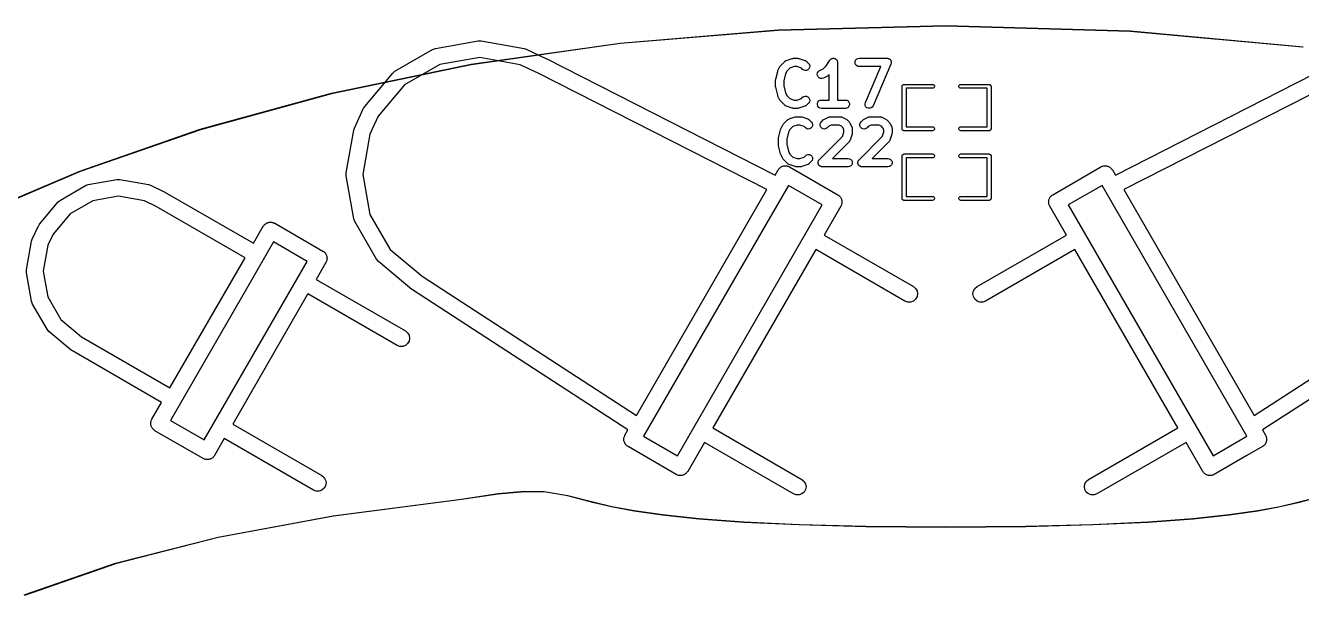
# Model space of a CAD drawing. Extents: x 69.6 to 139.6, y -158 to -61.
# Drawn here: x 88.06 to 110.97, y -71.26 to -61.03 of the extents above; entities that cross this region are included whole.
import ezdxf

# ---------------------------------------------------------------- set-up
doc = ezdxf.new("R2010")
doc.units = 0
doc.header["$MEASUREMENT"] = 0
doc.layers.add('BLACK', color=7, linetype='CONTINUOUS')

msp = doc.modelspace()

# ---------------------------------------------------------------- linework, layer by layer
at = {"layer": 'Black'}
for p, q in [((98.7376, -61.3419), (101.577, -61.1072)), ((101.578, -61.1172), (98.7386, -61.3519)), ((101.577, -61.1072), (104.588, -61.027)), ((101.577, -61.1072), (101.577, -61.1072)), ((101.577, -61.1072), (101.577, -61.1072)), ((104.588, -61.037), (101.578, -61.1172)), ((104.588, -61.027), (104.588, -61.027)), ((104.588, -61.027), (104.588, -61.027)), ((104.588, -61.027), (107.898, -61.1242)), ((107.897, -61.1342), (104.588, -61.037)), ((110.999, -61.4183), (107.897, -61.1342)), ((107.898, -61.1242), (107.898, -61.1243)), ((107.898, -61.1243), (107.898, -61.1243)), ((107.898, -61.1243), (111, -61.4083)), ((95.421, -61.4386), (96.1905, -61.303)), ((96.0647, -61.7228), (98.7373, -61.342)), ((98.7386, -61.3519), (96.0662, -61.7326)), ((96.1905, -61.303), (96.2426, -61.303)), ((96.2426, -61.303), (97.0121, -61.4386)), ((98.7373, -61.342), (98.7375, -61.342)), ((98.7375, -61.342), (98.7376, -61.3419)), ((94.6953, -61.8472), (95.372, -61.4565)), ((95.372, -61.4565), (95.421, -61.4386)), ((96.2165, -61.603), (95.4991, -61.7295)), ((96.9406, -61.7307), (96.2165, -61.603)), ((97.0121, -61.4386), (97.0306, -61.4454)), ((97.0306, -61.4454), (97.0495, -61.4504)), ((97.0495, -61.4504), (97.4049, -61.6162)), ((97.4049, -61.6162), (97.4071, -61.6177)), ((97.4071, -61.6177), (97.4096, -61.6185)), ((97.4096, -61.6185), (101.521, -63.7124)), ((101.723, -61.6538), (101.83, -61.6181)), ((101.83, -61.6181), (101.842, -61.6164)), ((101.842, -61.6164), (101.854, -61.6143)), ((101.854, -61.6143), (101.925, -61.6143)), ((101.925, -61.6143), (101.937, -61.6164)), ((101.937, -61.6164), (101.949, -61.6181)), ((101.949, -61.6181), (102.056, -61.6538)), ((102.517, -61.6353), (102.523, -61.6288)), ((102.523, -61.6288), (102.527, -61.627)), ((102.527, -61.627), (102.53, -61.6243)), ((102.53, -61.6243), (102.539, -61.6213)), ((102.539, -61.6213), (102.547, -61.6173)), ((102.547, -61.6173), (102.551, -61.6168)), ((102.551, -61.6168), (102.555, -61.6154)), ((102.555, -61.6154), (102.564, -61.6154)), ((102.564, -61.6154), (102.573, -61.6144)), ((102.573, -61.6144), (102.577, -61.6154)), ((102.577, -61.6154), (102.581, -61.6154)), ((102.581, -61.6154), (102.589, -61.6185)), ((102.589, -61.6185), (102.598, -61.6206)), ((102.598, -61.6206), (102.601, -61.6229)), ((102.601, -61.6229), (102.605, -61.6243)), ((102.605, -61.6243), (102.612, -61.6301)), ((102.612, -61.6301), (102.62, -61.6351)), ((102.984, -61.6318), (103.006, -61.6188)), ((103.006, -61.6188), (103.032, -61.6143)), ((103.032, -61.6143), (103.532, -61.6143)), ((103.532, -61.6143), (103.541, -61.6158)), ((103.541, -61.6158), (103.549, -61.6163)), ((103.549, -61.6163), (103.553, -61.618)), ((103.553, -61.618), (103.558, -61.6188)), ((103.558, -61.6188), (103.565, -61.6231)), ((103.565, -61.6231), (103.573, -61.6265)), ((103.573, -61.6265), (103.576, -61.6296)), ((103.576, -61.6296), (103.58, -61.6318)), ((107.631, -63.7124), (111.742, -61.6185)), ((93.5537, -62.2411), (96.0644, -61.7228)), ((96.0662, -61.7326), (93.5559, -62.2509)), ((94.6554, -61.8807), (94.6953, -61.8472)), ((95.4991, -61.7295), (94.8682, -62.0938)), ((96.0644, -61.7228), (96.0645, -61.7228)), ((96.0645, -61.7228), (96.0647, -61.7228)), ((97.2758, -61.887), (96.9406, -61.7307)), ((101.531, -61.9925), (101.567, -61.8497)), ((101.567, -61.8497), (101.57, -61.8422)), ((101.57, -61.8422), (101.572, -61.8343)), ((101.572, -61.8343), (101.608, -61.7629)), ((101.608, -61.7629), (101.615, -61.7533)), ((101.615, -61.7533), (101.622, -61.7434)), ((101.622, -61.7434), (101.693, -61.672)), ((101.693, -61.672), (101.697, -61.6695)), ((101.697, -61.6695), (101.7, -61.6663)), ((101.7, -61.6663), (101.708, -61.6621)), ((101.708, -61.6621), (101.715, -61.657)), ((101.737, -61.8409), (101.71, -61.894)), ((101.715, -61.657), (101.719, -61.6559)), ((101.719, -61.6559), (101.723, -61.6538)), ((101.787, -61.7906), (101.737, -61.8409)), ((101.866, -61.7643), (101.787, -61.7906)), ((101.913, -61.7643), (101.866, -61.7643)), ((101.992, -61.7906), (101.913, -61.7643)), ((102.015, -61.8137), (101.992, -61.7906)), ((102.036, -61.8287), (102.015, -61.8137)), ((102.061, -61.8354), (102.036, -61.8287)), ((102.056, -61.6538), (102.06, -61.6559)), ((102.06, -61.6559), (102.064, -61.657)), ((102.087, -61.8332), (102.061, -61.8354)), ((102.064, -61.657), (102.071, -61.6621)), ((102.071, -61.6621), (102.079, -61.6663)), ((102.079, -61.6663), (102.082, -61.6695)), ((102.082, -61.6695), (102.085, -61.672)), ((102.085, -61.672), (102.121, -61.7077)), ((102.111, -61.8222), (102.087, -61.8332)), ((102.129, -61.8037), (102.111, -61.8222)), ((102.121, -61.7077), (102.136, -61.729)), ((102.14, -61.7801), (102.129, -61.8037)), ((102.136, -61.729), (102.143, -61.7542)), ((102.143, -61.7542), (102.14, -61.7801)), ((102.285, -61.8737), (102.299, -61.852)), ((102.299, -61.852), (102.32, -61.8365)), ((102.32, -61.8365), (102.381, -61.8062)), ((102.381, -61.8062), (102.438, -61.7486)), ((102.438, -61.7486), (102.505, -61.6477)), ((102.505, -61.6477), (102.508, -61.6447)), ((102.508, -61.6447), (102.51, -61.6411)), ((102.51, -61.6411), (102.517, -61.6353)), ((102.62, -61.6351), (102.622, -61.6384)), ((102.622, -61.6384), (102.625, -61.6411)), ((102.625, -61.6411), (102.63, -61.6488)), ((102.63, -61.6488), (102.635, -61.656)), ((102.635, -61.656), (102.636, -61.66)), ((102.636, -61.66), (102.638, -61.6636)), ((102.638, -61.6636), (102.64, -61.6725)), ((102.64, -61.6725), (102.642, -61.681)), ((102.642, -61.681), (102.642, -61.6852)), ((102.642, -61.6852), (102.643, -61.6893)), ((102.643, -61.6893), (102.643, -62.3643)), ((102.958, -61.6763), (102.967, -61.6518)), ((102.958, -61.7023), (102.958, -61.6763)), ((102.967, -61.7268), (102.958, -61.7023)), ((102.967, -61.6518), (102.984, -61.6318)), ((102.984, -61.7467), (102.967, -61.7268)), ((103.006, -61.7598), (102.984, -61.7467)), ((103.032, -61.7643), (103.006, -61.7598)), ((103.418, -61.7643), (103.032, -61.7643)), ((103.142, -62.4097), (103.418, -61.7643)), ((103.601, -61.7188), (103.28, -62.4688)), ((103.58, -61.6318), (103.586, -61.6384)), ((103.586, -61.6384), (103.592, -61.6444)), ((103.592, -61.6444), (103.594, -61.6484)), ((103.594, -61.6484), (103.597, -61.6518)), ((103.597, -61.6518), (103.6, -61.6599)), ((103.6, -61.6599), (103.604, -61.6676)), ((103.603, -61.7104), (103.601, -61.7188)), ((103.606, -61.7023), (103.603, -61.7104)), ((103.604, -61.6676), (103.604, -61.672)), ((103.604, -61.672), (103.606, -61.6763)), ((103.606, -61.6763), (103.606, -61.6849)), ((103.606, -61.6849), (103.607, -61.6935)), ((103.607, -61.6935), (103.606, -61.6978)), ((103.606, -61.6978), (103.606, -61.7023)), ((94.1531, -62.4793), (94.6554, -61.8807)), ((101.371, -63.9725), (97.2758, -61.887)), ((101.529, -62.0107), (101.53, -62.0017)), ((101.529, -62.1179), (101.529, -62.0107)), ((101.53, -62.0017), (101.531, -61.9925)), ((101.71, -61.894), (101.679, -62.0199)), ((101.679, -62.0199), (101.679, -62.1086)), ((102.279, -61.8991), (102.285, -61.8737)), ((102.282, -61.925), (102.279, -61.8991)), ((102.293, -61.9483), (102.282, -61.925)), ((102.312, -61.9662), (102.293, -61.9483)), ((102.336, -61.9765), (102.312, -61.9662)), ((102.362, -61.9781), (102.336, -61.9765)), ((102.387, -61.9707), (102.362, -61.9781)), ((102.459, -61.9349), (102.387, -61.9707)), ((102.468, -61.9278), (102.459, -61.9349)), ((102.478, -61.9209), (102.468, -61.9278)), ((102.493, -61.9061), (102.478, -61.9209)), ((102.493, -62.3643), (102.493, -61.9061)), ((103.818, -62.0902), (103.82, -62.0882)), ((103.82, -62.0882), (103.823, -62.0871)), ((103.823, -62.0871), (103.826, -62.0856)), ((103.826, -62.0856), (103.829, -62.085)), ((103.829, -62.085), (103.832, -62.084)), ((103.832, -62.084), (103.835, -62.084)), ((103.835, -62.084), (103.838, -62.0834)), ((103.838, -62.0834), (104.346, -62.0834)), ((104.346, -62.0834), (104.358, -62.0856)), ((104.358, -62.0856), (104.369, -62.0918)), ((104.831, -62.0918), (104.842, -62.0856)), ((104.842, -62.0856), (104.854, -62.0834)), ((104.854, -62.0834), (105.362, -62.0834)), ((105.362, -62.0834), (105.365, -62.084)), ((105.365, -62.084), (105.368, -62.084)), ((105.368, -62.084), (105.371, -62.085)), ((105.371, -62.085), (105.374, -62.0856)), ((105.374, -62.0856), (105.377, -62.0871)), ((105.377, -62.0871), (105.38, -62.0882)), ((105.38, -62.0882), (105.382, -62.0902)), ((111.87, -61.8899), (107.781, -63.9725)), ((91.2001, -62.8884), (93.5534, -62.2412)), ((93.5559, -62.2509), (91.2029, -62.898)), ((93.5534, -62.2412), (93.5536, -62.2412)), ((93.5536, -62.2412), (93.5537, -62.2411)), ((94.8682, -62.0938), (94.3956, -62.657)), ((101.53, -62.1269), (101.529, -62.1179)), ((101.531, -62.136), (101.53, -62.1269)), ((101.567, -62.2789), (101.531, -62.136)), ((101.57, -62.2864), (101.567, -62.2789)), ((101.572, -62.2943), (101.57, -62.2864)), ((101.608, -62.3657), (101.572, -62.2943)), ((101.679, -62.1086), (101.71, -62.2345)), ((101.71, -62.2345), (101.737, -62.2877)), ((101.737, -62.2877), (101.787, -62.338)), ((101.992, -62.338), (102.015, -62.3148)), ((102.015, -62.3148), (102.036, -62.2999)), ((102.036, -62.2999), (102.061, -62.2931)), ((102.061, -62.2931), (102.087, -62.2954)), ((102.087, -62.2954), (102.111, -62.3064)), ((102.111, -62.3064), (102.129, -62.3248)), ((103.802, -62.119), (103.803, -62.1159)), ((103.802, -62.881), (103.802, -62.119)), ((103.803, -62.1128), (103.804, -62.1099)), ((103.803, -62.1159), (103.803, -62.1128)), ((103.804, -62.1099), (103.805, -62.1068)), ((103.805, -62.1068), (103.806, -62.1041)), ((103.806, -62.1041), (103.807, -62.1012)), ((103.807, -62.1012), (103.809, -62.0988)), ((103.809, -62.0988), (103.811, -62.0961)), ((103.811, -62.0961), (103.813, -62.0941)), ((103.813, -62.0941), (103.815, -62.0918)), ((103.815, -62.0918), (103.818, -62.0902)), ((104.346, -62.1546), (103.874, -62.1546)), ((103.874, -62.1546), (103.874, -62.8454)), ((104.358, -62.1524), (104.346, -62.1546)), ((104.369, -62.1462), (104.358, -62.1524)), ((104.369, -62.0918), (104.377, -62.1012)), ((104.377, -62.1368), (104.369, -62.1462)), ((104.377, -62.1012), (104.381, -62.1128)), ((104.381, -62.1252), (104.377, -62.1368)), ((104.381, -62.1128), (104.381, -62.1252)), ((104.819, -62.1128), (104.823, -62.1012)), ((104.819, -62.1252), (104.819, -62.1128)), ((104.823, -62.1368), (104.819, -62.1252)), ((104.823, -62.1012), (104.831, -62.0918)), ((104.831, -62.1462), (104.823, -62.1368)), ((104.842, -62.1524), (104.831, -62.1462)), ((104.854, -62.1546), (104.842, -62.1524)), ((105.326, -62.1546), (104.854, -62.1546)), ((105.326, -62.8454), (105.326, -62.1546)), ((105.382, -62.0902), (105.385, -62.0918)), ((105.385, -62.0918), (105.387, -62.0941)), ((105.387, -62.0941), (105.389, -62.0961)), ((105.389, -62.0961), (105.391, -62.0988)), ((105.391, -62.0988), (105.393, -62.1012)), ((105.393, -62.1012), (105.394, -62.1041)), ((105.394, -62.1041), (105.395, -62.1068)), ((105.395, -62.1068), (105.396, -62.1099)), ((105.396, -62.1099), (105.397, -62.1128)), ((105.397, -62.1128), (105.397, -62.1159)), ((105.397, -62.1159), (105.398, -62.119)), ((105.398, -62.119), (105.398, -62.881)), ((93.9663, -62.8677), (94.132, -62.5123)), ((94.132, -62.5123), (94.1433, -62.4962)), ((94.1433, -62.4962), (94.1531, -62.4793)), ((101.615, -62.3753), (101.608, -62.3657)), ((101.622, -62.3852), (101.615, -62.3753)), ((101.693, -62.4566), (101.622, -62.3852)), ((101.697, -62.4591), (101.693, -62.4566)), ((101.7, -62.4623), (101.697, -62.4591)), ((101.708, -62.4665), (101.7, -62.4623)), ((101.715, -62.4715), (101.708, -62.4665)), ((101.719, -62.4727), (101.715, -62.4715)), ((101.723, -62.4747), (101.719, -62.4727)), ((101.83, -62.5104), (101.723, -62.4747)), ((101.787, -62.338), (101.866, -62.3643)), ((101.842, -62.5122), (101.83, -62.5104)), ((101.854, -62.5143), (101.842, -62.5122)), ((101.925, -62.5143), (101.854, -62.5143)), ((101.866, -62.3643), (101.913, -62.3643)), ((101.913, -62.3643), (101.992, -62.338)), ((101.937, -62.5122), (101.925, -62.5143)), ((101.949, -62.5104), (101.937, -62.5122)), ((102.056, -62.4747), (101.949, -62.5104)), ((102.06, -62.4727), (102.056, -62.4747)), ((102.064, -62.4715), (102.06, -62.4727)), ((102.071, -62.4665), (102.064, -62.4715)), ((102.079, -62.4623), (102.071, -62.4665)), ((102.082, -62.4591), (102.079, -62.4623)), ((102.085, -62.4566), (102.082, -62.4591)), ((102.121, -62.4209), (102.085, -62.4566)), ((102.136, -62.3996), (102.121, -62.4209)), ((102.129, -62.3248), (102.14, -62.3484)), ((102.143, -62.3744), (102.136, -62.3996)), ((102.14, -62.3484), (102.143, -62.3744)), ((102.28, -62.4263), (102.289, -62.4018)), ((102.28, -62.4523), (102.28, -62.4263)), ((102.289, -62.4768), (102.28, -62.4523)), ((102.289, -62.4018), (102.305, -62.3818)), ((102.305, -62.4967), (102.289, -62.4768)), ((102.305, -62.3818), (102.328, -62.3688)), ((102.328, -62.5098), (102.305, -62.4967)), ((102.328, -62.3688), (102.354, -62.3643)), ((102.354, -62.5143), (102.328, -62.5098)), ((102.354, -62.3643), (102.493, -62.3643)), ((102.782, -62.5143), (102.354, -62.5143)), ((102.643, -62.3643), (102.782, -62.3643)), ((102.782, -62.3643), (102.808, -62.3688)), ((102.808, -62.5098), (102.782, -62.5143)), ((102.808, -62.3688), (102.83, -62.3818)), ((102.83, -62.4967), (102.808, -62.5098)), ((102.83, -62.3818), (102.847, -62.4018)), ((102.847, -62.4768), (102.83, -62.4967)), ((102.847, -62.4018), (102.856, -62.4263)), ((102.856, -62.4523), (102.847, -62.4768)), ((102.856, -62.4263), (102.856, -62.4523)), ((103.136, -62.4351), (103.142, -62.4097)), ((103.139, -62.461), (103.136, -62.4351)), ((103.151, -62.4842), (103.139, -62.461)), ((103.17, -62.502), (103.151, -62.4842)), ((103.194, -62.5123), (103.17, -62.502)), ((103.22, -62.5138), (103.194, -62.5123)), ((103.245, -62.5062), (103.22, -62.5138)), ((103.265, -62.4906), (103.245, -62.5062)), ((103.28, -62.4688), (103.265, -62.4906)), ((94.3956, -62.657), (94.2465, -62.9766)), ((101.672, -62.7934), (101.743, -62.722)), ((101.743, -62.722), (101.747, -62.7195)), ((101.747, -62.7195), (101.75, -62.7163)), ((101.75, -62.7163), (101.758, -62.7121)), ((101.758, -62.7121), (101.765, -62.707)), ((101.765, -62.707), (101.769, -62.7059)), ((101.769, -62.7059), (101.773, -62.7038)), ((101.773, -62.7038), (101.88, -62.6681)), ((101.88, -62.6681), (101.892, -62.6664)), ((101.892, -62.6664), (101.904, -62.6643)), ((101.904, -62.6643), (101.975, -62.6643)), ((101.975, -62.6643), (101.987, -62.6664)), ((101.987, -62.6664), (101.999, -62.6681)), ((101.999, -62.6681), (102.106, -62.7038)), ((102.106, -62.7038), (102.11, -62.7059)), ((102.11, -62.7059), (102.114, -62.707)), ((102.114, -62.707), (102.121, -62.7121)), ((102.121, -62.7121), (102.129, -62.7163)), ((102.129, -62.7163), (102.132, -62.7195)), ((102.132, -62.7195), (102.135, -62.722)), ((102.135, -62.722), (102.171, -62.7577)), ((102.171, -62.7577), (102.186, -62.779)), ((102.336, -62.779), (102.351, -62.7577)), ((102.351, -62.7577), (102.386, -62.722)), ((102.386, -62.722), (102.396, -62.7151)), ((102.396, -62.7151), (102.406, -62.7079)), ((102.406, -62.7079), (102.477, -62.6722)), ((102.477, -62.6722), (102.481, -62.671)), ((102.481, -62.671), (102.485, -62.6688)), ((102.485, -62.6688), (102.494, -62.6673)), ((102.494, -62.6673), (102.502, -62.6648)), ((102.502, -62.6648), (102.506, -62.665)), ((102.506, -62.665), (102.511, -62.6643)), ((102.511, -62.6643), (102.689, -62.6643)), ((102.689, -62.6643), (102.694, -62.665)), ((102.694, -62.665), (102.698, -62.6648)), ((102.698, -62.6648), (102.706, -62.6673)), ((102.706, -62.6673), (102.715, -62.6688)), ((102.715, -62.6688), (102.719, -62.671)), ((102.719, -62.671), (102.723, -62.6722)), ((102.723, -62.6722), (102.794, -62.7079)), ((102.794, -62.7079), (102.804, -62.7151)), ((102.804, -62.7151), (102.814, -62.722)), ((102.814, -62.722), (102.849, -62.7577)), ((102.849, -62.7577), (102.856, -62.7675)), ((102.856, -62.7675), (102.864, -62.7772)), ((103.05, -62.779), (103.065, -62.7577)), ((103.065, -62.7577), (103.101, -62.722)), ((103.101, -62.722), (103.11, -62.7151)), ((103.11, -62.7151), (103.12, -62.7079)), ((103.12, -62.7079), (103.191, -62.6722)), ((103.191, -62.6722), (103.196, -62.671)), ((103.196, -62.671), (103.199, -62.6688)), ((103.199, -62.6688), (103.208, -62.6673)), ((103.208, -62.6673), (103.216, -62.6648)), ((103.216, -62.6648), (103.221, -62.665)), ((103.221, -62.665), (103.225, -62.6643)), ((103.225, -62.6643), (103.404, -62.6643)), ((103.404, -62.6643), (103.408, -62.665)), ((103.408, -62.665), (103.412, -62.6648)), ((103.412, -62.6648), (103.421, -62.6673)), ((103.421, -62.6673), (103.429, -62.6688)), ((103.429, -62.6688), (103.433, -62.671)), ((103.433, -62.671), (103.437, -62.6722)), ((103.437, -62.6722), (103.509, -62.7079)), ((103.509, -62.7079), (103.518, -62.7151)), ((103.518, -62.7151), (103.528, -62.722)), ((103.528, -62.722), (103.564, -62.7577)), ((103.564, -62.7577), (103.571, -62.7675)), ((103.571, -62.7675), (103.578, -62.7772)), ((89.0369, -63.6414), (91.1997, -62.8885)), ((91.2029, -62.898), (89.0403, -63.6508)), ((91.1997, -62.8885), (91.1999, -62.8885)), ((91.1999, -62.8885), (91.2001, -62.8884)), ((93.8188, -63.6746), (93.9545, -62.9051)), ((93.9545, -62.9051), (93.9612, -62.8867)), ((93.9612, -62.8867), (93.9663, -62.8677)), ((94.2465, -62.9766), (94.1189, -63.7007)), ((101.581, -63.0425), (101.617, -62.8997)), ((101.617, -62.8997), (101.62, -62.8922)), ((101.62, -62.8922), (101.622, -62.8843)), ((101.622, -62.8843), (101.658, -62.8129)), ((101.658, -62.8129), (101.665, -62.8033)), ((101.665, -62.8033), (101.672, -62.7934)), ((101.76, -62.944), (101.729, -63.0699)), ((101.787, -62.8909), (101.76, -62.944)), ((101.837, -62.8406), (101.787, -62.8909)), ((101.916, -62.8143), (101.837, -62.8406)), ((101.963, -62.8143), (101.916, -62.8143)), ((102.042, -62.8406), (101.963, -62.8143)), ((102.065, -62.8637), (102.042, -62.8406)), ((102.086, -62.8787), (102.065, -62.8637)), ((102.111, -62.8854), (102.086, -62.8787)), ((102.137, -62.8832), (102.111, -62.8854)), ((102.161, -62.8722), (102.137, -62.8832)), ((102.179, -62.8537), (102.161, -62.8722)), ((102.19, -62.8301), (102.179, -62.8537)), ((102.186, -62.779), (102.193, -62.8042)), ((102.193, -62.8042), (102.19, -62.8301)), ((102.329, -62.8042), (102.336, -62.779)), ((102.331, -62.8301), (102.329, -62.8042)), ((102.342, -62.8537), (102.331, -62.8301)), ((102.361, -62.8722), (102.342, -62.8537)), ((102.384, -62.8832), (102.361, -62.8722)), ((102.41, -62.8854), (102.384, -62.8832)), ((102.435, -62.8787), (102.41, -62.8854)), ((102.457, -62.8637), (102.435, -62.8787)), ((102.484, -62.8366), (102.457, -62.8637)), ((102.528, -62.8143), (102.484, -62.8366)), ((102.672, -62.8143), (102.528, -62.8143)), ((102.716, -62.8366), (102.672, -62.8143)), ((102.735, -62.8551), (102.716, -62.8366)), ((102.731, -63.0202), (102.757, -62.9414)), ((102.757, -62.8998), (102.735, -62.8551)), ((102.757, -62.9414), (102.757, -62.8998)), ((102.864, -62.7772), (102.899, -62.8486)), ((102.903, -62.9773), (102.868, -63.0844)), ((102.899, -62.8486), (102.9, -62.8527)), ((102.9, -62.8527), (102.903, -62.8565)), ((102.903, -62.8565), (102.904, -62.8651)), ((102.905, -62.9654), (102.903, -62.9773)), ((102.904, -62.8651), (102.907, -62.8736)), ((102.907, -62.9536), (102.905, -62.9654)), ((102.907, -62.8736), (102.906, -62.8779)), ((102.906, -62.8779), (102.907, -62.8821)), ((102.907, -62.8821), (102.907, -62.9536)), ((103.043, -62.8042), (103.05, -62.779)), ((103.045, -62.8301), (103.043, -62.8042)), ((103.056, -62.8537), (103.045, -62.8301)), ((103.075, -62.8722), (103.056, -62.8537)), ((103.098, -62.8832), (103.075, -62.8722)), ((103.124, -62.8854), (103.098, -62.8832)), ((103.15, -62.8787), (103.124, -62.8854)), ((103.171, -62.8637), (103.15, -62.8787)), ((103.198, -62.8366), (103.171, -62.8637)), ((103.243, -62.8143), (103.198, -62.8366)), ((103.386, -62.8143), (103.243, -62.8143)), ((103.431, -62.8366), (103.386, -62.8143)), ((103.449, -62.8551), (103.431, -62.8366)), ((103.445, -63.0202), (103.471, -62.9414)), ((103.471, -62.8998), (103.449, -62.8551)), ((103.471, -62.9414), (103.471, -62.8998)), ((103.578, -62.7772), (103.614, -62.8486)), ((103.618, -62.9773), (103.582, -63.0844)), ((103.614, -62.8486), (103.615, -62.8527)), ((103.615, -62.8527), (103.617, -62.8565)), ((103.617, -62.8565), (103.618, -62.8651)), ((103.618, -62.8651), (103.621, -62.8736)), ((103.619, -62.9654), (103.618, -62.9773)), ((103.621, -62.9536), (103.619, -62.9654)), ((103.621, -62.8736), (103.621, -62.8779)), ((103.621, -62.8779), (103.621, -62.8821)), ((103.621, -62.8821), (103.621, -62.9536)), ((103.803, -62.8841), (103.802, -62.881)), ((103.803, -62.8872), (103.803, -62.8841)), ((103.804, -62.8901), (103.803, -62.8872)), ((103.805, -62.8932), (103.804, -62.8901)), ((103.806, -62.8959), (103.805, -62.8932)), ((103.807, -62.8988), (103.806, -62.8959)), ((103.809, -62.9012), (103.807, -62.8988)), ((103.811, -62.9039), (103.809, -62.9012)), ((103.813, -62.9059), (103.811, -62.9039)), ((103.815, -62.9082), (103.813, -62.9059)), ((103.818, -62.9098), (103.815, -62.9082)), ((103.82, -62.9118), (103.818, -62.9098)), ((103.823, -62.9129), (103.82, -62.9118)), ((103.826, -62.9144), (103.823, -62.9129)), ((103.829, -62.915), (103.826, -62.9144)), ((103.832, -62.916), (103.829, -62.915)), ((103.835, -62.916), (103.832, -62.916)), ((103.838, -62.9166), (103.835, -62.916)), ((104.346, -62.9166), (103.838, -62.9166)), ((103.874, -62.8454), (104.346, -62.8454)), ((104.346, -62.8454), (104.358, -62.8476)), ((104.358, -62.9144), (104.346, -62.9166)), ((104.358, -62.8476), (104.369, -62.8538)), ((104.369, -62.9082), (104.358, -62.9144)), ((104.369, -62.8538), (104.377, -62.8632)), ((104.377, -62.8988), (104.369, -62.9082)), ((104.377, -62.8632), (104.381, -62.8748)), ((104.381, -62.8872), (104.377, -62.8988)), ((104.381, -62.8748), (104.381, -62.8872)), ((104.819, -62.8748), (104.823, -62.8632)), ((104.819, -62.8872), (104.819, -62.8748)), ((104.823, -62.8988), (104.819, -62.8872)), ((104.823, -62.8632), (104.831, -62.8538)), ((104.831, -62.9082), (104.823, -62.8988)), ((104.831, -62.8538), (104.842, -62.8476)), ((104.842, -62.9144), (104.831, -62.9082)), ((104.842, -62.8476), (104.854, -62.8454)), ((104.854, -62.9166), (104.842, -62.9144)), ((104.854, -62.8454), (105.326, -62.8454)), ((105.362, -62.9166), (104.854, -62.9166)), ((105.365, -62.916), (105.362, -62.9166)), ((105.368, -62.916), (105.365, -62.916)), ((105.371, -62.915), (105.368, -62.916)), ((105.374, -62.9144), (105.371, -62.915)), ((105.377, -62.9129), (105.374, -62.9144)), ((105.38, -62.9118), (105.377, -62.9129)), ((105.382, -62.9098), (105.38, -62.9118)), ((105.385, -62.9082), (105.382, -62.9098)), ((105.387, -62.9059), (105.385, -62.9082)), ((105.389, -62.9039), (105.387, -62.9059)), ((105.391, -62.9012), (105.389, -62.9039)), ((105.393, -62.8988), (105.391, -62.9012)), ((105.394, -62.8959), (105.393, -62.8988)), ((105.395, -62.8932), (105.394, -62.8959)), ((105.396, -62.8901), (105.395, -62.8932)), ((105.397, -62.8872), (105.396, -62.8901)), ((105.398, -62.881), (105.397, -62.8841)), ((105.397, -62.8841), (105.397, -62.8872)), ((101.579, -63.0607), (101.58, -63.0517)), ((101.579, -63.1679), (101.579, -63.0607)), ((101.58, -63.1769), (101.579, -63.1679)), ((101.58, -63.0517), (101.581, -63.0425)), ((101.581, -63.186), (101.58, -63.1769)), ((101.617, -63.3289), (101.581, -63.186)), ((101.729, -63.0699), (101.729, -63.1586)), ((101.729, -63.1586), (101.76, -63.2845)), ((102.315, -63.4363), (102.731, -63.0202)), ((102.849, -63.1137), (102.549, -63.4143)), ((102.852, -63.1102), (102.849, -63.1137)), ((102.855, -63.1073), (102.852, -63.1102)), ((102.859, -63.0996), (102.855, -63.1073)), ((102.864, -63.0924), (102.859, -63.0996)), ((102.866, -63.0882), (102.864, -63.0924)), ((102.868, -63.0844), (102.866, -63.0882)), ((103.029, -63.4363), (103.445, -63.0202)), ((103.564, -63.1137), (103.263, -63.4143)), ((103.566, -63.1102), (103.564, -63.1137)), ((103.569, -63.1073), (103.566, -63.1102)), ((103.574, -63.0996), (103.569, -63.1073)), ((103.579, -63.0924), (103.574, -63.0996)), ((103.58, -63.0882), (103.579, -63.0924)), ((103.582, -63.0844), (103.58, -63.0882)), ((101.62, -63.3364), (101.617, -63.3289)), ((101.622, -63.3443), (101.62, -63.3364)), ((101.658, -63.4157), (101.622, -63.3443)), ((101.665, -63.4253), (101.658, -63.4157)), ((101.672, -63.4352), (101.665, -63.4253)), ((101.743, -63.5066), (101.672, -63.4352)), ((101.76, -63.2845), (101.787, -63.3377)), ((101.787, -63.3377), (101.837, -63.388)), ((101.837, -63.388), (101.916, -63.4143)), ((101.916, -63.4143), (101.963, -63.4143)), ((101.963, -63.4143), (102.042, -63.388)), ((102.042, -63.388), (102.065, -63.3648)), ((102.065, -63.3648), (102.086, -63.3499)), ((102.086, -63.3499), (102.111, -63.3431)), ((102.111, -63.3431), (102.137, -63.3454)), ((102.137, -63.3454), (102.161, -63.3564)), ((102.161, -63.3564), (102.179, -63.3748)), ((102.186, -63.4496), (102.171, -63.4709)), ((102.179, -63.3748), (102.19, -63.3984)), ((102.193, -63.4244), (102.186, -63.4496)), ((102.19, -63.3984), (102.193, -63.4244)), ((102.297, -63.4671), (102.3, -63.4576)), ((102.3, -63.4576), (102.302, -63.4549)), ((102.302, -63.4549), (102.303, -63.4518)), ((102.303, -63.4518), (102.309, -63.4443)), ((102.309, -63.4443), (102.315, -63.4363)), ((102.549, -63.4143), (102.832, -63.4143)), ((102.832, -63.4143), (102.858, -63.4188)), ((102.858, -63.4188), (102.88, -63.4318)), ((102.88, -63.4318), (102.897, -63.4518)), ((102.897, -63.4518), (102.906, -63.4763)), ((103.012, -63.4671), (103.014, -63.4576)), ((103.014, -63.4576), (103.016, -63.4549)), ((103.016, -63.4549), (103.017, -63.4518)), ((103.017, -63.4518), (103.023, -63.4443)), ((103.023, -63.4443), (103.029, -63.4363)), ((103.263, -63.4143), (103.546, -63.4143)), ((103.546, -63.4143), (103.572, -63.4188)), ((103.572, -63.4188), (103.595, -63.4318)), ((103.595, -63.4318), (103.611, -63.4518)), ((103.611, -63.4518), (103.62, -63.4763)), ((103.802, -63.369), (103.803, -63.3659)), ((103.802, -64.131), (103.802, -63.369)), ((103.803, -63.3628), (103.804, -63.3599)), ((103.803, -63.3659), (103.803, -63.3628)), ((103.804, -63.3599), (103.805, -63.3568)), ((103.805, -63.3568), (103.806, -63.3541)), ((103.806, -63.3541), (103.807, -63.3512)), ((103.807, -63.3512), (103.809, -63.3488)), ((103.809, -63.3488), (103.811, -63.3461)), ((103.811, -63.3461), (103.813, -63.3441)), ((103.813, -63.3441), (103.815, -63.3418)), ((103.815, -63.3418), (103.818, -63.3402)), ((103.818, -63.3402), (103.82, -63.3382)), ((103.82, -63.3382), (103.823, -63.3371)), ((103.823, -63.3371), (103.826, -63.3356)), ((103.826, -63.3356), (103.829, -63.335)), ((103.829, -63.335), (103.832, -63.334)), ((103.832, -63.334), (103.835, -63.334)), ((103.835, -63.334), (103.838, -63.3334)), ((103.838, -63.3334), (104.346, -63.3334)), ((104.346, -63.4046), (103.874, -63.4046)), ((103.874, -63.4046), (103.874, -64.0954)), ((104.346, -63.3334), (104.358, -63.3356)), ((104.358, -63.4024), (104.346, -63.4046)), ((104.358, -63.3356), (104.369, -63.3418)), ((104.369, -63.3962), (104.358, -63.4024)), ((104.369, -63.3418), (104.377, -63.3512)), ((104.377, -63.3868), (104.369, -63.3962)), ((104.377, -63.3512), (104.381, -63.3628)), ((104.381, -63.3752), (104.377, -63.3868)), ((104.381, -63.3628), (104.381, -63.3752)), ((104.819, -63.3628), (104.823, -63.3512)), ((104.819, -63.3752), (104.819, -63.3628)), ((104.823, -63.3868), (104.819, -63.3752)), ((104.823, -63.3512), (104.831, -63.3418)), ((104.831, -63.3962), (104.823, -63.3868)), ((104.831, -63.3418), (104.842, -63.3356)), ((104.842, -63.4024), (104.831, -63.3962)), ((104.842, -63.3356), (104.854, -63.3334)), ((104.854, -63.4046), (104.842, -63.4024)), ((104.854, -63.3334), (105.362, -63.3334)), ((105.326, -63.4046), (104.854, -63.4046)), ((105.326, -64.0954), (105.326, -63.4046)), ((105.362, -63.3334), (105.365, -63.334)), ((105.365, -63.334), (105.368, -63.334)), ((105.368, -63.334), (105.371, -63.335)), ((105.371, -63.335), (105.374, -63.3356)), ((105.374, -63.3356), (105.377, -63.3371)), ((105.377, -63.3371), (105.38, -63.3382)), ((105.38, -63.3382), (105.382, -63.3402)), ((105.382, -63.3402), (105.385, -63.3418)), ((105.385, -63.3418), (105.387, -63.3441)), ((105.387, -63.3441), (105.389, -63.3461)), ((105.389, -63.3461), (105.391, -63.3488)), ((105.391, -63.3488), (105.393, -63.3512)), ((105.393, -63.3512), (105.394, -63.3541)), ((105.394, -63.3541), (105.395, -63.3568)), ((105.395, -63.3568), (105.396, -63.3599)), ((105.396, -63.3599), (105.397, -63.3628)), ((105.397, -63.3628), (105.397, -63.3659)), ((105.397, -63.3659), (105.398, -63.369)), ((105.398, -63.369), (105.398, -64.131)), ((87.0164, -64.5025), (89.0366, -63.6416)), ((89.0403, -63.6508), (87.0205, -64.5117)), ((89.0366, -63.6416), (89.0367, -63.6415)), ((89.0367, -63.6415), (89.0369, -63.6414)), ((93.8188, -63.7267), (93.8188, -63.6746)), ((101.521, -63.7124), (101.575, -63.6191)), ((101.575, -63.6191), (101.584, -63.6091)), ((101.584, -63.6091), (101.59, -63.5977)), ((101.59, -63.5977), (101.6, -63.5893)), ((101.6, -63.5893), (101.609, -63.5792)), ((101.609, -63.5792), (101.62, -63.5726)), ((101.62, -63.5726), (101.63, -63.5642)), ((101.63, -63.5642), (101.642, -63.5597)), ((101.642, -63.5597), (101.654, -63.5532)), ((101.654, -63.5532), (101.667, -63.5509)), ((101.667, -63.5509), (101.679, -63.5464)), ((101.679, -63.5464), (101.692, -63.5464)), ((101.692, -63.5464), (101.705, -63.5441)), ((101.705, -63.5441), (101.718, -63.5464)), ((101.718, -63.5464), (101.731, -63.5464)), ((101.731, -63.5464), (101.744, -63.5509)), ((101.747, -63.5091), (101.743, -63.5066)), ((101.744, -63.5509), (101.756, -63.5532)), ((101.75, -63.5123), (101.747, -63.5091)), ((101.758, -63.5165), (101.75, -63.5123)), ((101.756, -63.5532), (101.768, -63.5597)), ((101.765, -63.5215), (101.758, -63.5165)), ((101.769, -63.5227), (101.765, -63.5215)), ((101.768, -63.5597), (101.78, -63.5642)), ((101.773, -63.5247), (101.769, -63.5227)), ((101.88, -63.5604), (101.773, -63.5247)), ((101.78, -63.5642), (102.646, -64.0642)), ((101.892, -63.5622), (101.88, -63.5604)), ((101.904, -63.5643), (101.892, -63.5622)), ((101.975, -63.5643), (101.904, -63.5643)), ((101.987, -63.5622), (101.975, -63.5643)), ((101.999, -63.5604), (101.987, -63.5622)), ((102.106, -63.5247), (101.999, -63.5604)), ((102.11, -63.5227), (102.106, -63.5247)), ((102.114, -63.5215), (102.11, -63.5227)), ((102.121, -63.5165), (102.114, -63.5215)), ((102.129, -63.5123), (102.121, -63.5165)), ((102.132, -63.5091), (102.129, -63.5123)), ((102.135, -63.5066), (102.132, -63.5091)), ((102.171, -63.4709), (102.135, -63.5066)), ((102.293, -63.4827), (102.294, -63.4796)), ((102.294, -63.4925), (102.293, -63.4827)), ((102.294, -63.4763), (102.297, -63.4671)), ((102.294, -63.4796), (102.294, -63.4763)), ((102.294, -63.5023), (102.294, -63.4925)), ((102.295, -63.5054), (102.294, -63.5023)), ((102.295, -63.5087), (102.295, -63.5054)), ((102.3, -63.5176), (102.295, -63.5087)), ((102.303, -63.5268), (102.3, -63.5176)), ((102.305, -63.5293), (102.303, -63.5268)), ((102.306, -63.5323), (102.305, -63.5293)), ((102.313, -63.5392), (102.306, -63.5323)), ((102.32, -63.5467), (102.313, -63.5392)), ((102.323, -63.5484), (102.32, -63.5467)), ((102.325, -63.5507), (102.323, -63.5484)), ((102.334, -63.5549), (102.325, -63.5507)), ((102.342, -63.5598), (102.334, -63.5549)), ((102.345, -63.5603), (102.342, -63.5598)), ((102.348, -63.5617), (102.345, -63.5603)), ((102.358, -63.5626), (102.348, -63.5617)), ((102.368, -63.5643), (102.358, -63.5626)), ((102.832, -63.5643), (102.368, -63.5643)), ((102.858, -63.5598), (102.832, -63.5643)), ((102.88, -63.5467), (102.858, -63.5598)), ((102.897, -63.5268), (102.88, -63.5467)), ((102.906, -63.5023), (102.897, -63.5268)), ((102.906, -63.4763), (102.906, -63.5023)), ((103.007, -63.4827), (103.008, -63.4796)), ((103.008, -63.4925), (103.007, -63.4827)), ((103.008, -63.4763), (103.012, -63.4671)), ((103.008, -63.4796), (103.008, -63.4763)), ((103.008, -63.5023), (103.008, -63.4925)), ((103.009, -63.5054), (103.008, -63.5023)), ((103.01, -63.5087), (103.009, -63.5054)), ((103.014, -63.5176), (103.01, -63.5087)), ((103.017, -63.5268), (103.014, -63.5176)), ((103.019, -63.5293), (103.017, -63.5268)), ((103.021, -63.5323), (103.019, -63.5293)), ((103.028, -63.5392), (103.021, -63.5323)), ((103.034, -63.5467), (103.028, -63.5392)), ((103.037, -63.5484), (103.034, -63.5467)), ((103.039, -63.5507), (103.037, -63.5484)), ((103.048, -63.5549), (103.039, -63.5507)), ((103.056, -63.5598), (103.048, -63.5549)), ((103.06, -63.5603), (103.056, -63.5598)), ((103.063, -63.5617), (103.06, -63.5603)), ((103.072, -63.5626), (103.063, -63.5617)), ((103.082, -63.5643), (103.072, -63.5626)), ((103.546, -63.5643), (103.082, -63.5643)), ((103.572, -63.5598), (103.546, -63.5643)), ((103.595, -63.5467), (103.572, -63.5598)), ((103.611, -63.5268), (103.595, -63.5467)), ((103.62, -63.5023), (103.611, -63.5268)), ((103.62, -63.4763), (103.62, -63.5023)), ((106.506, -64.0642), (107.372, -63.5642)), ((107.372, -63.5642), (107.384, -63.5597)), ((107.384, -63.5597), (107.396, -63.5532)), ((107.396, -63.5532), (107.408, -63.5509)), ((107.408, -63.5509), (107.421, -63.5464)), ((107.421, -63.5464), (107.434, -63.5464)), ((107.434, -63.5464), (107.447, -63.5441)), ((107.447, -63.5441), (107.46, -63.5464)), ((107.46, -63.5464), (107.473, -63.5464)), ((107.473, -63.5464), (107.485, -63.5509)), ((107.485, -63.5509), (107.498, -63.5532)), ((107.498, -63.5532), (107.509, -63.5597)), ((107.509, -63.5597), (107.522, -63.5642)), ((107.522, -63.5642), (107.532, -63.5726)), ((107.532, -63.5726), (107.543, -63.5792)), ((107.543, -63.5792), (107.552, -63.5893)), ((107.552, -63.5893), (107.562, -63.5977)), ((107.562, -63.5977), (107.568, -63.6091)), ((107.568, -63.6091), (107.577, -63.6191)), ((107.577, -63.6191), (107.631, -63.7124)), ((88.6887, -64.1603), (89.1399, -63.8999)), ((89.1399, -63.8999), (89.1888, -63.882)), ((89.1888, -63.882), (89.7019, -63.7916)), ((89.7019, -63.7916), (89.754, -63.7916)), ((89.754, -63.7916), (90.267, -63.882)), ((90.267, -63.882), (90.2854, -63.8887)), ((90.2854, -63.8887), (90.3043, -63.8938)), ((90.3043, -63.8938), (90.5413, -64.0043)), ((93.9545, -64.4963), (93.8188, -63.7267)), ((94.1189, -63.7007), (94.2454, -64.4181)), ((101.76, -63.899), (101.371, -64.5725)), ((102.366, -64.249), (101.76, -63.899)), ((107.392, -63.899), (106.786, -64.249)), ((109.992, -68.4023), (107.392, -63.899)), ((89.7279, -64.0916), (89.267, -64.1729)), ((90.1955, -64.1741), (89.7279, -64.0916)), ((90.5413, -64.0043), (90.5467, -64.0081)), ((90.5467, -64.0081), (90.5529, -64.0104)), ((90.5529, -64.0104), (92.1551, -64.9354)), ((99.0293, -68.0288), (101.371, -63.9725)), ((102.646, -64.0642), (102.656, -64.0726)), ((102.656, -64.0726), (102.668, -64.0792)), ((102.668, -64.0792), (102.676, -64.0893)), ((102.676, -64.0893), (102.686, -64.0977)), ((102.686, -64.0977), (102.693, -64.1091)), ((102.693, -64.1091), (102.701, -64.1191)), ((102.701, -64.1191), (102.706, -64.1314)), ((102.706, -64.1314), (102.712, -64.1428)), ((102.712, -64.1428), (102.714, -64.1557)), ((103.803, -64.1341), (103.802, -64.131)), ((103.803, -64.1372), (103.803, -64.1341)), ((103.804, -64.1401), (103.803, -64.1372)), ((103.805, -64.1432), (103.804, -64.1401)), ((103.806, -64.1459), (103.805, -64.1432)), ((103.807, -64.1488), (103.806, -64.1459)), ((103.809, -64.1512), (103.807, -64.1488)), ((103.811, -64.1539), (103.809, -64.1512)), ((103.874, -64.0954), (104.346, -64.0954)), ((104.346, -64.0954), (104.358, -64.0976)), ((104.358, -64.0976), (104.369, -64.1038)), ((104.369, -64.1038), (104.377, -64.1132)), ((104.377, -64.1488), (104.369, -64.1582)), ((104.377, -64.1132), (104.381, -64.1248)), ((104.381, -64.1372), (104.377, -64.1488)), ((104.381, -64.1248), (104.381, -64.1372)), ((104.819, -64.1248), (104.823, -64.1132)), ((104.819, -64.1372), (104.819, -64.1248)), ((104.823, -64.1488), (104.819, -64.1372)), ((104.823, -64.1132), (104.831, -64.1038)), ((104.831, -64.1582), (104.823, -64.1488)), ((104.831, -64.1038), (104.842, -64.0976)), ((104.842, -64.0976), (104.854, -64.0954)), ((104.854, -64.0954), (105.326, -64.0954)), ((105.391, -64.1512), (105.389, -64.1539)), ((105.393, -64.1488), (105.391, -64.1512)), ((105.394, -64.1459), (105.393, -64.1488)), ((105.395, -64.1432), (105.394, -64.1459)), ((105.396, -64.1401), (105.395, -64.1432)), ((105.397, -64.1372), (105.396, -64.1401)), ((105.398, -64.131), (105.397, -64.1341)), ((105.397, -64.1341), (105.397, -64.1372)), ((106.438, -64.1557), (106.44, -64.1428)), ((106.44, -64.1428), (106.446, -64.1314)), ((106.446, -64.1314), (106.451, -64.1191)), ((106.451, -64.1191), (106.459, -64.1091)), ((106.459, -64.1091), (106.466, -64.0977)), ((106.466, -64.0977), (106.476, -64.0893)), ((106.476, -64.0893), (106.484, -64.0792)), ((106.484, -64.0792), (106.496, -64.0726)), ((106.496, -64.0726), (106.506, -64.0642)), ((107.781, -63.9725), (110.123, -68.0288)), ((88.314, -64.5929), (88.6488, -64.1938)), ((88.6488, -64.1938), (88.6887, -64.1603)), ((89.267, -64.1729), (88.8616, -64.4069)), ((90.4086, -64.2734), (90.1955, -64.1741)), ((92.0051, -65.1952), (90.4086, -64.2734)), ((99.7663, -68.7523), (102.366, -64.249)), ((102.701, -64.2691), (102.401, -64.7887)), ((102.706, -64.2568), (102.701, -64.2691)), ((102.712, -64.2454), (102.706, -64.2568)), ((102.714, -64.2325), (102.712, -64.2454)), ((102.714, -64.1557), (102.719, -64.1681)), ((102.719, -64.2202), (102.714, -64.2325)), ((102.719, -64.1681), (102.719, -64.1812)), ((102.719, -64.1812), (102.721, -64.1941)), ((102.721, -64.1941), (102.719, -64.207)), ((102.719, -64.207), (102.719, -64.2202)), ((103.813, -64.1559), (103.811, -64.1539)), ((103.815, -64.1582), (103.813, -64.1559)), ((103.818, -64.1598), (103.815, -64.1582)), ((103.82, -64.1618), (103.818, -64.1598)), ((103.823, -64.1629), (103.82, -64.1618)), ((103.826, -64.1644), (103.823, -64.1629)), ((103.829, -64.165), (103.826, -64.1644)), ((103.832, -64.166), (103.829, -64.165)), ((103.835, -64.166), (103.832, -64.166)), ((103.838, -64.1666), (103.835, -64.166)), ((104.346, -64.1666), (103.838, -64.1666)), ((104.358, -64.1644), (104.346, -64.1666)), ((104.369, -64.1582), (104.358, -64.1644)), ((104.842, -64.1644), (104.831, -64.1582)), ((104.854, -64.1666), (104.842, -64.1644)), ((105.362, -64.1666), (104.854, -64.1666)), ((105.365, -64.166), (105.362, -64.1666)), ((105.368, -64.166), (105.365, -64.166)), ((105.371, -64.165), (105.368, -64.166)), ((105.374, -64.1644), (105.371, -64.165)), ((105.377, -64.1629), (105.374, -64.1644)), ((105.38, -64.1618), (105.377, -64.1629)), ((105.382, -64.1598), (105.38, -64.1618)), ((105.385, -64.1582), (105.382, -64.1598)), ((105.387, -64.1559), (105.385, -64.1582)), ((105.389, -64.1539), (105.387, -64.1559)), ((106.431, -64.1941), (106.433, -64.1812)), ((106.433, -64.207), (106.431, -64.1941)), ((106.433, -64.1681), (106.438, -64.1557)), ((106.433, -64.1812), (106.433, -64.1681)), ((106.433, -64.2202), (106.433, -64.207)), ((106.438, -64.2325), (106.433, -64.2202)), ((106.44, -64.2454), (106.438, -64.2325)), ((106.446, -64.2568), (106.44, -64.2454)), ((106.451, -64.2691), (106.446, -64.2568)), ((106.751, -64.7887), (106.451, -64.2691)), ((106.786, -64.249), (109.386, -68.7523)), ((88.3042, -64.6099), (88.314, -64.5929)), ((88.8616, -64.4069), (88.5565, -64.7706)), ((92.3451, -64.6108), (92.3551, -64.6024)), ((92.3551, -64.6024), (92.3636, -64.5923)), ((92.3636, -64.5923), (92.3749, -64.5858)), ((92.3749, -64.5858), (92.385, -64.5773)), ((92.385, -64.5773), (92.3973, -64.5729)), ((92.3973, -64.5729), (92.4087, -64.5663)), ((92.4087, -64.5663), (92.4216, -64.564)), ((92.4216, -64.564), (92.4339, -64.5595)), ((92.4339, -64.5595), (92.447, -64.5595)), ((92.447, -64.5595), (92.46, -64.5572)), ((92.46, -64.5572), (92.4729, -64.5595)), ((92.4729, -64.5595), (92.486, -64.5595)), ((92.486, -64.5595), (92.4984, -64.564)), ((92.4984, -64.564), (92.5113, -64.5663)), ((92.5113, -64.5663), (92.5226, -64.5729)), ((92.5226, -64.5729), (92.535, -64.5773)), ((92.535, -64.5773), (93.401, -65.0773)), ((93.9723, -64.5452), (93.9545, -64.4963)), ((94.363, -65.222), (93.9723, -64.5452)), ((93.9723, -64.5452), (93.9723, -64.5452)), ((94.2454, -64.4181), (94.6096, -65.049)), ((101.371, -64.5725), (99.1601, -68.4023)), ((88.1824, -64.8629), (88.2929, -64.6259)), ((88.2929, -64.6259), (88.3042, -64.6099)), ((88.5565, -64.7706), (88.4627, -64.9718)), ((92.1551, -64.9354), (92.3301, -64.6322)), ((92.3301, -64.6322), (92.3385, -64.6222)), ((92.3385, -64.6222), (92.3451, -64.6108)), ((102.401, -64.7887), (104.003, -65.7137)), ((105.149, -65.7137), (106.751, -64.7887)), ((88.0802, -65.4133), (88.1707, -64.9002)), ((88.1707, -64.9002), (88.1774, -64.8818)), ((88.1774, -64.8818), (88.1824, -64.8629)), ((88.4627, -64.9718), (88.3802, -65.4393)), ((92.5149, -64.9122), (92.0051, -65.7952)), ((93.1211, -65.2622), (92.5149, -64.9122)), ((94.6096, -65.049), (95.1809, -65.5284)), ((102.251, -65.0485), (100.401, -68.2528)), ((102.366, -65.115), (102.251, -65.0485)), ((106.901, -65.0485), (105.299, -65.9735)), ((108.751, -68.2528), (106.901, -65.0485)), ((90.6551, -67.5334), (92.0051, -65.1952)), ((91.2711, -68.4664), (93.1211, -65.2622)), ((93.4559, -65.2822), (93.2809, -65.5854)), ((93.401, -65.0773), (93.4111, -65.0858)), ((93.4111, -65.0858), (93.4224, -65.0923)), ((93.4224, -65.0923), (93.4309, -65.1024)), ((93.4309, -65.1024), (93.4409, -65.1108)), ((93.4409, -65.1108), (93.4475, -65.1222)), ((93.4475, -65.1222), (93.4559, -65.1322)), ((93.4559, -65.1322), (93.4604, -65.1446)), ((93.4604, -65.2699), (93.4559, -65.2822)), ((93.4604, -65.1446), (93.467, -65.1559)), ((93.467, -65.2586), (93.4604, -65.2699)), ((93.467, -65.1559), (93.4692, -65.1689)), ((93.4692, -65.2456), (93.467, -65.2586)), ((93.4692, -65.1689), (93.4737, -65.1812)), ((93.4737, -65.2333), (93.4692, -65.2456)), ((93.4737, -65.1812), (93.4737, -65.1943)), ((93.4737, -65.1943), (93.476, -65.2072)), ((93.476, -65.2072), (93.4737, -65.2202)), ((93.4737, -65.2202), (93.4737, -65.2333)), ((94.3965, -65.2619), (94.363, -65.222)), ((94.9951, -65.7641), (94.3965, -65.2619)), ((103.853, -65.9735), (102.366, -65.115)), ((88.0802, -65.4653), (88.0802, -65.4133)), ((88.1707, -65.9784), (88.0802, -65.4653)), ((88.3802, -65.4393), (88.4615, -65.9002)), ((110.123, -68.0288), (113.977, -65.5249)), ((93.2809, -65.5854), (94.8831, -66.5104)), ((95.1809, -65.5284), (99.0293, -68.0288)), ((104.003, -65.7137), (104.043, -65.7472)), ((104.043, -65.7472), (104.069, -65.7923)), ((105.083, -65.7923), (105.109, -65.7472)), ((105.109, -65.7472), (105.149, -65.7137)), ((88.1885, -66.0273), (88.1707, -65.9784)), ((88.4615, -65.9002), (88.6955, -66.3056)), ((92.0051, -65.7952), (90.6649, -68.1164)), ((93.1211, -65.8622), (91.7809, -68.1834)), ((93.1309, -65.8452), (93.1211, -65.8622)), ((94.7331, -66.7702), (93.1309, -65.8452)), ((95.0031, -65.7687), (94.9951, -65.7641)), ((95.0098, -65.775), (95.0031, -65.7687)), ((98.8791, -68.289), (95.0098, -65.775)), ((103.902, -65.9913), (103.853, -65.9735)), ((104.003, -65.9735), (103.954, -65.9913)), ((104.043, -65.94), (104.003, -65.9735)), ((104.069, -65.8949), (104.043, -65.94)), ((104.069, -65.7923), (104.078, -65.8436)), ((104.078, -65.8436), (104.069, -65.8949)), ((105.074, -65.8436), (105.083, -65.7923)), ((105.083, -65.8949), (105.074, -65.8436)), ((105.109, -65.94), (105.083, -65.8949)), ((105.149, -65.9735), (105.109, -65.94)), ((105.198, -65.9913), (105.149, -65.9735)), ((105.299, -65.9735), (105.25, -65.9913)), ((114.142, -65.775), (110.273, -68.289)), ((88.449, -66.4785), (88.1885, -66.0273)), ((103.954, -65.9913), (103.902, -65.9913)), ((105.25, -65.9913), (105.198, -65.9913)), ((88.6955, -66.3056), (89.0643, -66.615)), ((88.4824, -66.5184), (88.449, -66.4785)), ((88.8815, -66.8532), (88.4824, -66.5184)), ((89.0643, -66.615), (90.6551, -67.5334)), ((94.8831, -66.5104), (94.923, -66.5438)), ((94.923, -66.5438), (94.949, -66.589)), ((94.949, -66.589), (94.9581, -66.6403)), ((94.9581, -66.6403), (94.949, -66.6916)), ((88.8929, -66.8598), (88.8815, -66.8532)), ((88.9029, -66.8682), (88.8929, -66.8598)), ((90.5051, -67.7932), (88.9029, -66.8682)), ((94.782, -66.788), (94.7331, -66.7702)), ((94.8341, -66.788), (94.782, -66.788)), ((94.8831, -66.7702), (94.8341, -66.788)), ((94.923, -66.7367), (94.8831, -66.7702)), ((94.949, -66.6916), (94.923, -66.7367)), ((90.3301, -68.0964), (90.5051, -67.7932)), ((90.31, -68.1714), (90.3123, -68.1584)), ((90.3123, -68.1843), (90.31, -68.1714)), ((90.3123, -68.1453), (90.3167, -68.133)), ((90.3123, -68.1584), (90.3123, -68.1453)), ((90.3123, -68.1974), (90.3123, -68.1843)), ((90.3167, -68.2097), (90.3123, -68.1974)), ((90.3167, -68.133), (90.319, -68.12)), ((90.319, -68.2227), (90.3167, -68.2097)), ((90.319, -68.12), (90.3256, -68.1087)), ((90.3256, -68.234), (90.319, -68.2227)), ((90.3256, -68.1087), (90.3301, -68.0964)), ((90.3301, -68.2464), (90.3256, -68.234)), ((90.3385, -68.2564), (90.3301, -68.2464)), ((90.3451, -68.2678), (90.3385, -68.2564)), ((90.3551, -68.2762), (90.3451, -68.2678)), ((90.6649, -68.1164), (91.2711, -68.4664)), ((91.7809, -68.1834), (93.3831, -69.1084)), ((100.401, -68.2528), (102.003, -69.1778)), ((107.149, -69.1778), (108.751, -68.2528)), ((90.3636, -68.2863), (90.3551, -68.2762)), ((90.3749, -68.2928), (90.3636, -68.2863)), ((90.385, -68.3013), (90.3749, -68.2928)), ((91.251, -68.8013), (90.385, -68.3013)), ((91.6309, -68.4432), (91.4559, -68.7464)), ((93.2331, -69.3682), (91.6309, -68.4432)), ((98.8052, -68.4572), (98.8074, -68.4443)), ((98.8074, -68.4702), (98.8052, -68.4572)), ((98.8074, -68.4312), (98.8119, -68.4189)), ((98.8074, -68.4443), (98.8074, -68.4312)), ((98.8074, -68.4833), (98.8074, -68.4702)), ((98.8119, -68.4956), (98.8074, -68.4833)), ((98.8119, -68.4189), (98.8142, -68.4059)), ((98.8142, -68.5086), (98.8119, -68.4956)), ((98.8142, -68.4059), (98.8208, -68.3946)), ((98.8208, -68.3946), (98.8253, -68.3822)), ((98.8253, -68.3822), (98.8791, -68.289)), ((99.1601, -68.4023), (99.7663, -68.7523)), ((109.386, -68.7523), (109.992, -68.4023)), ((110.273, -68.289), (110.327, -68.3822)), ((110.327, -68.3822), (110.331, -68.3946)), ((110.331, -68.3946), (110.338, -68.4059)), ((110.338, -68.4059), (110.34, -68.4189)), ((110.34, -68.4956), (110.338, -68.5086)), ((110.34, -68.4189), (110.345, -68.4312)), ((110.345, -68.4833), (110.34, -68.4956)), ((110.345, -68.4312), (110.345, -68.4443)), ((110.345, -68.4443), (110.347, -68.4572)), ((110.347, -68.4572), (110.345, -68.4702)), ((110.345, -68.4702), (110.345, -68.4833)), ((98.8208, -68.5199), (98.8142, -68.5086)), ((98.8253, -68.5322), (98.8208, -68.5199)), ((98.8337, -68.5423), (98.8253, -68.5322)), ((98.8403, -68.5537), (98.8337, -68.5423)), ((98.8503, -68.5621), (98.8403, -68.5537)), ((98.8587, -68.5722), (98.8503, -68.5621)), ((98.8701, -68.5787), (98.8587, -68.5722)), ((98.8802, -68.5872), (98.8701, -68.5787)), ((99.7462, -69.0872), (98.8802, -68.5872)), ((100.251, -68.5126), (99.9511, -69.0322)), ((101.853, -69.4376), (100.251, -68.5126)), ((108.901, -68.5126), (107.299, -69.4376)), ((109.201, -69.0322), (108.901, -68.5126)), ((110.272, -68.5872), (109.992, -68.7488)), ((110.282, -68.5787), (110.272, -68.5872)), ((110.293, -68.5722), (110.282, -68.5787)), ((110.302, -68.5621), (110.293, -68.5722)), ((110.312, -68.5537), (110.302, -68.5621)), ((110.318, -68.5423), (110.312, -68.5537)), ((110.327, -68.5322), (110.318, -68.5423)), ((110.331, -68.5199), (110.327, -68.5322)), ((110.338, -68.5086), (110.331, -68.5199)), ((91.2633, -68.8057), (91.251, -68.8013)), ((91.2747, -68.8123), (91.2633, -68.8057)), ((91.2876, -68.8146), (91.2747, -68.8123)), ((91.3, -68.8191), (91.2876, -68.8146)), ((91.3131, -68.8191), (91.3, -68.8191)), ((91.326, -68.8214), (91.3131, -68.8191)), ((91.3389, -68.8191), (91.326, -68.8214)), ((91.352, -68.8191), (91.3389, -68.8191)), ((91.3644, -68.8146), (91.352, -68.8191)), ((91.3773, -68.8123), (91.3644, -68.8146)), ((91.3887, -68.8057), (91.3773, -68.8123)), ((91.401, -68.8013), (91.3887, -68.8057)), ((91.4111, -68.7928), (91.401, -68.8013)), ((91.4224, -68.7863), (91.4111, -68.7928)), ((91.4309, -68.7762), (91.4224, -68.7863)), ((91.4409, -68.7678), (91.4309, -68.7762)), ((91.4475, -68.7564), (91.4409, -68.7678)), ((91.4559, -68.7464), (91.4475, -68.7564)), ((109.992, -68.7488), (109.406, -69.0872)), ((93.3831, -69.1084), (93.423, -69.1419)), ((93.423, -69.1419), (93.449, -69.187)), ((93.449, -69.187), (93.4581, -69.2383)), ((99.7585, -69.0916), (99.7462, -69.0872)), ((99.7699, -69.0982), (99.7585, -69.0916)), ((99.7828, -69.1005), (99.7699, -69.0982)), ((99.7951, -69.105), (99.7828, -69.1005)), ((99.8083, -69.105), (99.7951, -69.105)), ((99.8212, -69.1072), (99.8083, -69.105)), ((99.8341, -69.105), (99.8212, -69.1072)), ((99.8472, -69.105), (99.8341, -69.105)), ((99.8596, -69.1005), (99.8472, -69.105)), ((99.8725, -69.0982), (99.8596, -69.1005)), ((99.8839, -69.0916), (99.8725, -69.0982)), ((99.8962, -69.0872), (99.8839, -69.0916)), ((99.9062, -69.0787), (99.8962, -69.0872)), ((99.9176, -69.0722), (99.9062, -69.0787)), ((99.926, -69.0621), (99.9176, -69.0722)), ((99.9361, -69.0537), (99.926, -69.0621)), ((99.9427, -69.0423), (99.9361, -69.0537)), ((99.9511, -69.0322), (99.9427, -69.0423)), ((102.003, -69.1778), (102.043, -69.2113)), ((107.109, -69.2113), (107.149, -69.1778)), ((109.209, -69.0423), (109.201, -69.0322)), ((109.216, -69.0537), (109.209, -69.0423)), ((109.226, -69.0621), (109.216, -69.0537)), ((109.234, -69.0722), (109.226, -69.0621)), ((109.246, -69.0787), (109.234, -69.0722)), ((109.256, -69.0872), (109.246, -69.0787)), ((109.268, -69.0916), (109.256, -69.0872)), ((109.28, -69.0982), (109.268, -69.0916)), ((109.292, -69.1005), (109.28, -69.0982)), ((109.305, -69.105), (109.292, -69.1005)), ((109.318, -69.105), (109.305, -69.105)), ((109.331, -69.1072), (109.318, -69.105)), ((109.344, -69.105), (109.331, -69.1072)), ((109.357, -69.105), (109.344, -69.105)), ((109.369, -69.1005), (109.357, -69.105)), ((109.382, -69.0982), (109.369, -69.1005)), ((109.393, -69.0916), (109.382, -69.0982)), ((109.406, -69.0872), (109.393, -69.0916)), ((93.282, -69.3861), (93.2331, -69.3682)), ((93.3341, -69.3861), (93.282, -69.3861)), ((93.3831, -69.3682), (93.3341, -69.3861)), ((93.423, -69.3348), (93.3831, -69.3682)), ((93.449, -69.2896), (93.423, -69.3348)), ((93.4581, -69.2383), (93.449, -69.2896)), ((96.5474, -69.4315), (97.0234, -69.3888)), ((97.024, -69.3988), (96.5485, -69.4415)), ((97.0234, -69.3888), (97.0236, -69.3889)), ((97.0236, -69.3889), (97.0239, -69.3888)), ((97.0239, -69.3888), (97.3757, -69.3918)), ((97.3752, -69.4018), (97.024, -69.3988)), ((97.7973, -69.4726), (97.3752, -69.4018)), ((97.3757, -69.3918), (97.3761, -69.3919)), ((97.3761, -69.3919), (97.3765, -69.3919)), ((97.3765, -69.3919), (97.7992, -69.4628)), ((102.043, -69.4041), (102.003, -69.4376)), ((102.043, -69.2113), (102.069, -69.2564)), ((102.069, -69.359), (102.043, -69.4041)), ((102.069, -69.2564), (102.078, -69.3077)), ((102.078, -69.3077), (102.069, -69.359)), ((107.074, -69.3077), (107.083, -69.2564)), ((107.083, -69.359), (107.074, -69.3077)), ((107.083, -69.2564), (107.109, -69.2113)), ((107.109, -69.4041), (107.083, -69.359)), ((107.149, -69.4376), (107.109, -69.4041)), ((93.5879, -69.8283), (95.8888, -69.5286)), ((95.8901, -69.5385), (93.5893, -69.8382)), ((95.8888, -69.5286), (96.5472, -69.4315)), ((95.8902, -69.5385), (95.8901, -69.5385)), ((96.5485, -69.4415), (95.8902, -69.5385)), ((95.8902, -69.5385), (95.8902, -69.5385)), ((96.5472, -69.4315), (96.5473, -69.4315)), ((96.5473, -69.4315), (96.5474, -69.4315)), ((98.269, -69.5968), (97.7973, -69.4726)), ((97.7992, -69.4628), (97.7994, -69.4628)), ((97.7994, -69.4628), (97.7997, -69.4629)), ((97.7997, -69.4629), (98.2714, -69.5871)), ((98.2691, -69.5969), (98.269, -69.5968)), ((98.269, -69.5968), (98.269, -69.5968)), ((98.585, -69.6698), (98.2691, -69.5969)), ((98.2714, -69.5871), (98.5871, -69.66)), ((101.902, -69.4555), (101.853, -69.4376)), ((101.954, -69.4555), (101.902, -69.4555)), ((102.003, -69.4376), (101.954, -69.4555)), ((107.198, -69.4555), (107.149, -69.4376)), ((107.25, -69.4555), (107.198, -69.4555)), ((107.299, -69.4376), (107.25, -69.4555)), ((110.589, -69.66), (110.905, -69.5871)), ((110.907, -69.5969), (110.592, -69.6698)), ((110.905, -69.5871), (111.377, -69.4629)), ((110.908, -69.5968), (110.907, -69.5968)), ((110.907, -69.5968), (110.907, -69.5969)), ((111.379, -69.4726), (110.908, -69.5968)), ((91.5203, -70.2109), (93.5876, -69.8283)), ((93.5893, -69.8382), (91.5223, -70.2207)), ((93.5876, -69.8283), (93.5878, -69.8283)), ((93.5878, -69.8283), (93.5879, -69.8283)), ((98.5851, -69.6698), (98.585, -69.6698)), ((98.5852, -69.6699), (98.5851, -69.6698)), ((98.9872, -69.7451), (98.5852, -69.6699)), ((98.5871, -69.66), (98.989, -69.7352)), ((98.9873, -69.7451), (98.9872, -69.7451)), ((98.9874, -69.7451), (98.9873, -69.7451)), ((99.5002, -69.8189), (98.9874, -69.7451)), ((98.989, -69.7352), (99.5016, -69.809)), ((99.5003, -69.8189), (99.5002, -69.8189)), ((99.5004, -69.8189), (99.5003, -69.8189)), ((100.149, -69.8876), (99.5004, -69.8189)), ((99.5016, -69.809), (100.15, -69.8776)), ((100.15, -69.8776), (100.958, -69.9374)), ((108.219, -69.9374), (109.027, -69.8776)), ((109.027, -69.8776), (109.675, -69.809)), ((109.676, -69.8189), (109.028, -69.8876)), ((109.675, -69.809), (110.188, -69.7352)), ((110.189, -69.7451), (109.676, -69.8189)), ((109.676, -69.8189), (109.676, -69.8189)), ((109.676, -69.8189), (109.676, -69.8189)), ((110.188, -69.7352), (110.589, -69.66)), ((110.591, -69.6699), (110.189, -69.7451)), ((110.189, -69.7451), (110.189, -69.7451)), ((110.189, -69.7451), (110.189, -69.7451)), ((110.592, -69.6698), (110.591, -69.6698)), ((110.591, -69.6698), (110.591, -69.6699)), ((100.957, -69.9474), (100.149, -69.8876)), ((100.149, -69.8876), (100.149, -69.8876)), ((100.149, -69.8876), (100.149, -69.8876)), ((101.95, -69.9947), (100.957, -69.9474)), ((100.957, -69.9474), (100.957, -69.9474)), ((100.957, -69.9474), (100.957, -69.9474)), ((100.958, -69.9374), (101.95, -69.9847)), ((101.95, -69.9847), (103.152, -70.0158)), ((103.152, -70.0258), (101.95, -69.9947)), ((101.95, -69.9947), (101.95, -69.9947)), ((101.95, -69.9947), (101.95, -69.9947)), ((103.152, -70.0158), (104.588, -70.027)), ((104.588, -70.037), (103.152, -70.0258)), ((103.152, -70.0258), (103.152, -70.0258)), ((103.152, -70.0258), (103.152, -70.0258)), ((104.588, -70.027), (106.024, -70.0158)), ((106.024, -70.0258), (104.588, -70.037)), ((104.588, -70.037), (104.588, -70.037)), ((104.588, -70.037), (104.588, -70.037)), ((106.024, -70.0158), (107.226, -69.9847)), ((107.226, -69.9947), (106.024, -70.0258)), ((106.024, -70.0258), (106.024, -70.0258)), ((106.024, -70.0258), (106.024, -70.0258)), ((107.226, -69.9847), (108.219, -69.9374)), ((107.227, -69.9947), (107.226, -69.9947)), ((108.219, -69.9474), (107.227, -69.9947)), ((107.227, -69.9947), (107.227, -69.9947)), ((108.22, -69.9474), (108.219, -69.9474)), ((108.219, -69.9474), (108.219, -69.9474)), ((109.028, -69.8876), (108.22, -69.9474)), ((109.028, -69.8876), (109.028, -69.8876)), ((109.028, -69.8876), (109.028, -69.8876)), ((89.6745, -70.683), (91.52, -70.211)), ((91.5223, -70.2207), (89.6772, -70.6926)), ((91.52, -70.211), (91.5201, -70.211)), ((91.5201, -70.211), (91.5203, -70.2109)), ((88.0387, -71.2509), (89.6741, -70.6831)), ((89.6772, -70.6926), (88.0423, -71.2603)), ((89.6741, -70.6831), (89.6743, -70.6831)), ((89.6743, -70.6831), (89.6745, -70.683))]:
    msp.add_line(p, q, dxfattribs=at)

doc.saveas('drawing.dxf')
